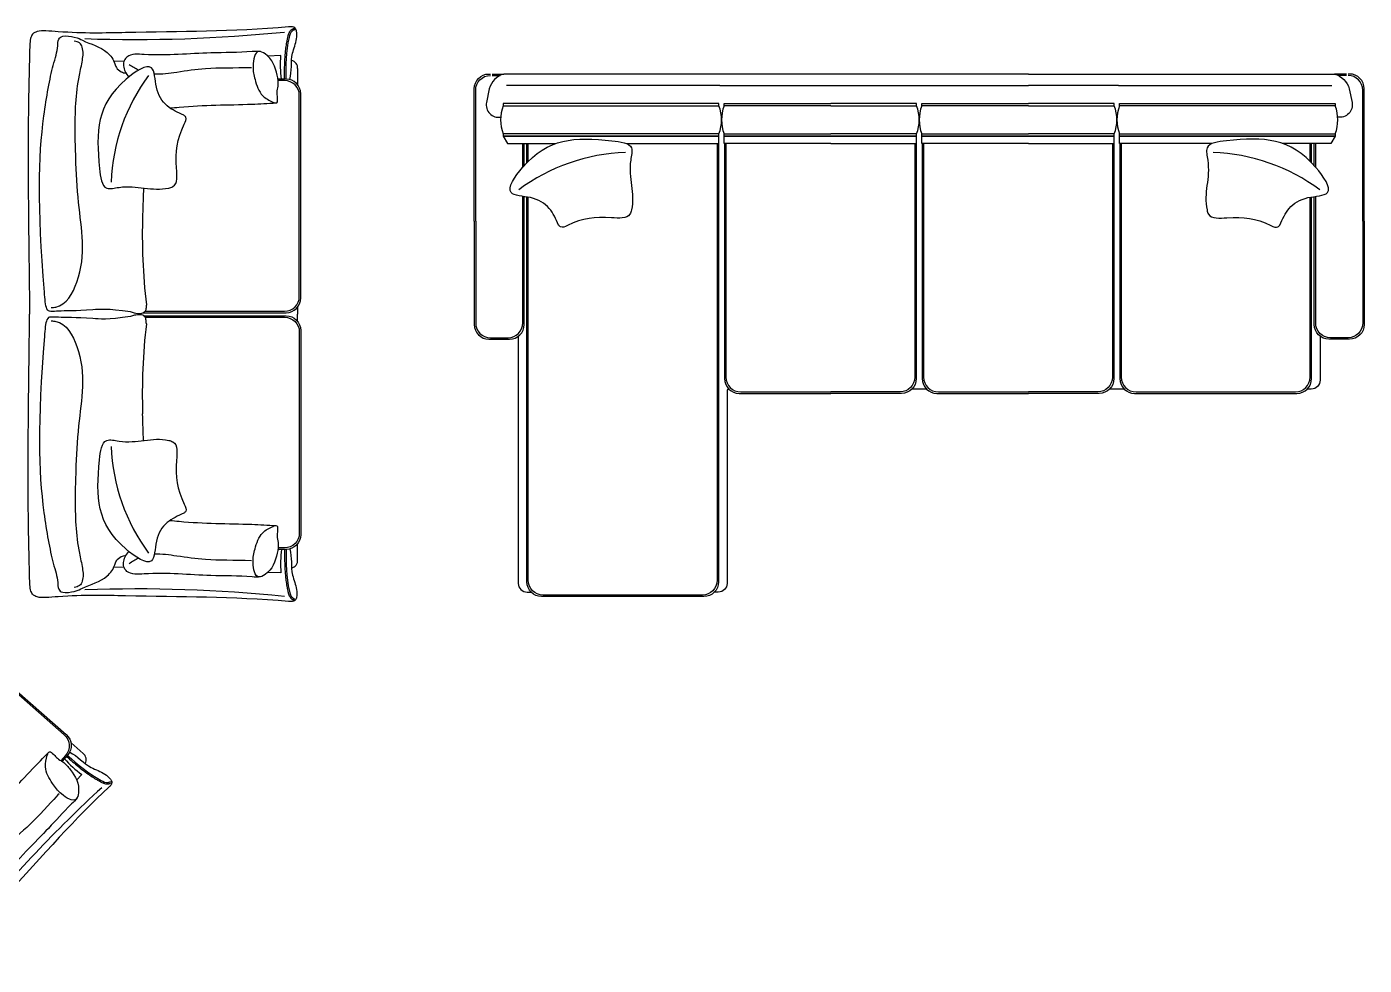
# Model space of a CAD drawing. Header units: millimetres. Extents: x -38686 to 870903, y -23218 to 232707.
# Drawn here: x 52457 to 56999, y 21320 to 24508 of the extents above; entities that cross this region are included whole.
import ezdxf

# ---------------------------------------------------------------- set-up
doc = ezdxf.new("R2010")
doc.units = ezdxf.units.MM
doc.header["$LTSCALE"] = 10
doc.layers.add('40 - Detail Outline', color=142, linetype='Continuous')

msp = doc.modelspace()

# ---------------------------------------------------------------- linework, layer by layer
at = {"layer": '40 - Detail Outline', "color": 0}
for p, q in [((53361.629, 24501.51), (53366.504, 24504.804)), ((53364.428, 24497.367), (53370.094, 24501.195)), ((53376.903, 24365.831), (53376.903, 24311.289)), ((54037.151, 24347.494), (54077.283, 24347.494)), ((56937.875, 24347.494), (56897.743, 24347.494)), ((54037.151, 24342.494), (54064.542, 24342.494)), ((54810.815, 24307.976), (54086.474, 24307.976)), ((54810.815, 24307.976), (55859.109, 24307.976)), ((56164.211, 24307.976), (55859.109, 24307.976)), ((56164.211, 24307.976), (56888.552, 24307.976)), ((56937.875, 24342.494), (56910.484, 24342.494)), ((53376.903, 23555.795), (53376.903, 23531.609)), ((53376.903, 23507.423), (53376.903, 23531.609)), ((55512.228, 23277.379), (55462.798, 23277.379)), ((56183.42, 23277.379), (56133.989, 23277.379)), ((53376.903, 22697.386), (53376.903, 22751.928)), ((53361.629, 22561.707), (53366.504, 22558.413)), ((53364.428, 22565.85), (53370.094, 22562.022)), ((52648.332, 22039.414), (52607.375, 22075.433)), ((52738.867, 21943.181), (52745.483, 21944.907)), ((52740.13, 21938.343), (52745.822, 21939.829))]:
    msp.add_line(p, q, dxfattribs=at)
at = {"layer": '40 - Detail Outline', "color": 252}
for p, q in [((52787.404, 24391.707), (52753.152, 24390.532)), ((53320.22, 24409.989), (53275.898, 24408.468)), ((52787.404, 22671.51), (52753.152, 22672.685)), ((53320.22, 22653.228), (53275.898, 22654.749)), ((52644.058, 21967.688), (52626.385, 21948.93))]:
    msp.add_line(p, q, dxfattribs=at)
at = {"layer": '40 - Detail Outline', "color": 0}
for points in [[(53976.4, 23847.615), (53976.4, 24297.494, -0.41421356), (54026.4, 24347.494), (54031.4, 24347.494)], [(55859.109, 24347.494), (54077.283, 24347.494, 0.25814287), (54027.283, 24297.494), (54017.937, 24250.886, 0.5290298), (54066.511, 24201.139, 0.3850498)], [(55859.109, 24347.494), (56897.743, 24347.494, -0.25814287), (56947.743, 24297.494), (56957.089, 24250.886, -0.5290298), (56908.515, 24201.139, -0.3850498)], [(56998.626, 23847.615), (56998.626, 24297.494, 0.41421356), (56948.626, 24347.494), (56943.626, 24347.494)], [(52853.849, 23536.676), (53337.582, 23536.679, 0.41421356), (53387.581, 23586.679), (53387.578, 24280.399, 0.41421356), (53337.578, 24330.399), (53309.974, 24330.399)], [(52858.972, 23541.676), (53332.582, 23541.679, 0.41421356), (53382.581, 23591.679), (53382.578, 24275.399, 0.41421356), (53332.578, 24325.399), (53310.546, 24325.399)], [(53981.4, 23847.615), (53981.4, 24292.494, -0.41421356), (54031.4, 24342.494)], [(56993.626, 23847.615), (56993.626, 24292.494, 0.41421356), (56943.626, 24342.494)], [(54806.251, 24111.199), (54806.251, 22622.735, -0.41421356), (54756.251, 22572.735), (54205.2, 22572.735, -0.41421356), (54155.2, 22622.735), (54155.2, 23929.84)], [(54801.251, 24111.199), (54801.251, 22627.735, -0.41421356), (54751.251, 22577.735), (54210.2, 22577.735, -0.41421356), (54160.2, 22627.735), (54160.2, 23929.011)], [(54826.392, 24111.199), (54826.392, 23312.735, 0.41421356), (54876.392, 23262.735), (55187.917, 23262.735)], [(54831.392, 24111.199), (54831.392, 23317.735, 0.41421356), (54881.392, 23267.735), (55187.917, 23267.735)], [(55477.443, 24111.199), (55477.443, 23312.735, -0.41421356), (55427.443, 23262.735), (55187.917, 23262.735)], [(55472.443, 24111.199), (55472.443, 23317.735, -0.41421356), (55422.443, 23267.735), (55187.917, 23267.735)], [(55497.583, 24111.199), (55497.583, 23312.735, 0.41421356), (55547.583, 23262.735), (55859.109, 23262.735)], [(55502.583, 24111.199), (55502.583, 23317.735, 0.41421356), (55552.583, 23267.735), (55859.109, 23267.735)], [(56148.634, 24111.199), (56148.634, 23312.735, -0.41421356), (56098.634, 23262.735), (55859.109, 23262.735)], [(56143.634, 24111.199), (56143.634, 23317.735, -0.41421356), (56093.634, 23267.735), (55859.109, 23267.735)], [(56168.775, 24111.199), (56168.775, 23312.735, 0.41421356), (56218.775, 23262.735), (56769.826, 23262.735, 0.41421356), (56819.826, 23312.735), (56819.826, 23929.84)], [(56173.775, 24111.199), (56173.775, 23317.735, 0.41421356), (56223.775, 23267.735), (56764.826, 23267.735, 0.41421356), (56814.826, 23317.735), (56814.826, 23929.011)], [(53976.4, 23847.615), (53976.4, 23496.856, 0.41421356), (54026.4, 23446.856), (54096.361, 23446.856, 0.41421356), (54146.361, 23496.856), (54146.361, 23931.144)], [(53981.4, 23847.615), (53981.4, 23501.856, 0.41421356), (54031.4, 23451.856), (54091.361, 23451.856, 0.41421356), (54141.361, 23501.856), (54141.361, 23931.846)], [(56998.626, 23847.615), (56998.626, 23496.856, -0.41421356), (56948.626, 23446.856), (56878.665, 23446.856, -0.41421356), (56828.665, 23496.856), (56828.665, 23931.144)], [(56993.626, 23847.615), (56993.626, 23501.856, -0.41421356), (56943.626, 23451.856), (56883.665, 23451.856, -0.41421356), (56833.665, 23501.856), (56833.665, 23931.846)], [(52853.849, 23526.542), (53337.582, 23526.539, -0.41421356), (53387.581, 23476.538), (53387.578, 22782.818, -0.41421356), (53337.578, 22732.818), (53309.974, 22732.818)], [(52858.972, 23521.542), (53332.582, 23521.539, -0.41421356), (53382.581, 23471.538), (53382.578, 22787.818, -0.41421356), (53332.578, 22737.818), (53310.546, 22737.818)], [(54126.147, 23456.697), (54126.147, 22617.502, 0.41421356), (54156.147, 22587.502), (54169.722, 22587.502)], [(56848.879, 23456.697), (56848.879, 23307.502, -0.41421356), (56818.879, 23277.502), (56805.304, 23277.502)], [(54841.037, 23277.379), (54840.304, 23277.379, 0.41421356), (54835.304, 23272.379), (54835.304, 22617.502, -0.41421356), (54805.304, 22587.502), (54791.729, 22587.502)], [(52419.982, 22247.793), (52584.173, 22103.396, -0.41421356), (52588.699, 22032.83), (52574.149, 22016.286)], [(52423.284, 22251.548), (52591.229, 22103.848, -0.41421356), (52595.755, 22033.283), (52577.526, 22012.554)]]:
    msp.add_lwpolyline(points, format="xyb", dxfattribs=at)
for points in [[(54074.887, 24239.238), (54807.612, 24239.238), (54807.612, 24247.494), (54074.887, 24247.494)], [(56900.139, 24239.238), (56167.414, 24239.238), (56167.414, 24247.494), (56900.139, 24247.494)], [(54074.887, 24135.905), (54807.612, 24135.905), (54807.612, 24144.162), (54074.887, 24144.162)], [(56900.139, 24135.905), (56167.414, 24135.905), (56167.414, 24144.162), (56900.139, 24144.162)]]:
    msp.add_lwpolyline(points, close=True, dxfattribs=at)
for points in [[(55187.917, 24239.238), (54825.031, 24239.238), (54825.031, 24247.494), (55187.917, 24247.494)], [(55187.917, 24239.238), (55478.804, 24239.238), (55478.804, 24247.494), (55187.917, 24247.494)], [(55859.109, 24239.238), (55496.222, 24239.238), (55496.222, 24247.494), (55859.109, 24247.494)], [(55859.109, 24239.238), (56149.995, 24239.238), (56149.995, 24247.494), (55859.109, 24247.494)], [(54494.098, 24111.199), (54807.612, 24111.199), (54807.612, 24135.905), (54074.887, 24135.905), (54089.498, 24111.199), (54252.654, 24111.199)], [(55187.917, 24135.905), (54825.031, 24135.905), (54825.031, 24144.162), (55187.917, 24144.162)], [(55187.917, 24111.199), (54825.031, 24111.199), (54825.031, 24135.905), (55187.917, 24135.905)], [(55187.917, 24135.905), (55478.804, 24135.905), (55478.804, 24144.162), (55187.917, 24144.162)], [(55187.917, 24111.199), (55478.804, 24111.199), (55478.804, 24135.905), (55187.917, 24135.905)], [(55859.109, 24135.905), (55496.222, 24135.905), (55496.222, 24144.162), (55859.109, 24144.162)], [(55859.109, 24111.199), (55496.222, 24111.199), (55496.222, 24135.905), (55859.109, 24135.905)], [(55859.109, 24135.905), (56149.995, 24135.905), (56149.995, 24144.162), (55859.109, 24144.162)], [(55859.109, 24111.199), (56149.995, 24111.199), (56149.995, 24135.905), (55859.109, 24135.905)], [(56480.928, 24111.199), (56167.414, 24111.199), (56167.414, 24135.905), (56900.139, 24135.905), (56885.528, 24111.199), (56722.372, 24111.199)], [(54141.361, 24031.054), (54141.361, 24111.199)], [(54146.361, 24036.675), (54146.361, 24111.199)], [(54155.2, 24046.104), (54155.2, 24111.199)], [(54160.2, 24051.153), (54160.2, 24111.199)], [(56814.826, 24051.153), (56814.826, 24111.199)], [(56819.826, 24046.104), (56819.826, 24111.199)], [(56828.665, 24036.675), (56828.665, 24111.199)], [(56833.665, 24031.054), (56833.665, 24111.199)]]:
    msp.add_lwpolyline(points, dxfattribs=at)
at = {"layer": '40 - Detail Outline', "color": 252}
for centre, radius, start, end in [((52826.179, 29494.413), 5029.653, 268.043748, 275.769385), ((53387.799, 23958.436), 644.126, 143.370988, 178.026266), ((54511.979, 23437.273), 644.126, 91.974088, 126.629366), ((56463.047, 23437.273), 644.126, 53.370634, 88.025912), ((53387.799, 23104.781), 644.126, 181.973734, 216.629012), ((52826.179, 17568.804), 5029.653, 84.230615, 91.956252), ((55673.885, 18689.982), 4384.96, 132.491049, 140.765375)]:
    msp.add_arc(centre, radius, start, end, dxfattribs=at)
at = {"layer": '40 - Detail Outline', "color": 0}
for centre, radius, start, end in [((53352.016, 24368.469), 25.027, 353.950067, 80.217891), ((54200.272, 24191.7), 134.094, 159.236306, 200.763694), ((54682.227, 24191.7), 134.094, 339.236306, 20.763694), ((54950.416, 24191.7), 134.094, 159.236306, 200.763694), ((55353.419, 24191.7), 134.094, 339.236306, 20.763694), ((55621.607, 24191.7), 134.094, 159.236306, 200.763694), ((56024.61, 24191.7), 134.094, 339.236306, 20.763694), ((56292.799, 24191.7), 134.094, 159.236306, 200.763694), ((56774.754, 24191.7), 134.094, 339.236306, 20.763694), ((54893.143, 23800.575), 2043.687, 178.052499, 186.647356), ((54893.143, 23262.642), 2043.687, 173.352644, 181.947501), ((53352.016, 22694.749), 25.027, 279.782109, 6.049933), ((52633.877, 22018.984), 25.027, 328.452464, 54.720289)]:
    msp.add_arc(centre, radius, start, end, dxfattribs=at)
for points, knots in [([(53350.359, 24328.741), (53358.574, 24358.262), (53349.564, 24403.801), (53374.83, 24459.358), (53374.355, 24486.215), (53371.828, 24498.892), (53367.805, 24505.021), (53357.975, 24508.362), (53157.447, 24490.615), (52916.747, 24492.627), (52640.972, 24484.284), (52522.818, 24494.627), (52495.847, 24494.478), (52475.565, 24484.612), (52468.612, 24465.465), (52457.87, 24201.012), (52462.451, 23875.787), (52466.903, 23531.609)], [16.54242536, 16.54242536, 16.54242536, 16.54242536, 107.88273848, 157.06381149, 183.48151118, 187.76292973, 195.76613973, 204.03350928, 217.44048066, 796.33644856, 1009.31858772, 1043.23657009, 1071.76772689, 1089.60250177, 1106.36179511, 1129.45601406, 1929.94499701, 1929.94499701, 1929.94499701, 1929.94499701]), ([(53332.578, 24330.385), (53332.565, 24334.862), (53332.552, 24339.343), (53332.545, 24352.807), (53332.583, 24361.813), (53333.083, 24388.994), (53333.932, 24407.336), (53336.355, 24429.384), (53336.754, 24432.687), (53338.073, 24442.636), (53339.117, 24449.324), (53340.732, 24458.131), (53341.127, 24460.192), (53341.916, 24464.133), (53342.306, 24466.011), (53343.055, 24469.479), (53343.408, 24471.067), (53344.001, 24473.649), (53344.232, 24474.643), (53344.72, 24476.653), (53344.975, 24477.666), (53345.795, 24480.709), (53346.413, 24482.746), (53347.911, 24486.756), (53348.791, 24488.731), (53350.788, 24492.209), (53351.845, 24493.738), (53353.585, 24495.722), (53354.111, 24496.269), (53355.107, 24497.21), (53355.567, 24497.611), (53356.39, 24498.273), (53356.746, 24498.542), (53357.452, 24499.046), (53357.806, 24499.285), (53358.859, 24499.967), (53359.554, 24500.378), (53360.851, 24501.113), (53361.456, 24501.442), (53362.036, 24501.758)], [0, 0, 0, 0, 13.82298301, 13.82298301, 41.46894903, 41.46894903, 96.76088107, 96.76088107, 106.45785087, 106.45785087, 125.85179046, 125.85179046, 131.75640978, 131.75640978, 137.10652716, 137.10652716, 141.60904693, 141.60904693, 144.40547174, 144.40547174, 147.20189656, 147.20189656, 152.79474618, 152.79474618, 158.38759581, 158.38759581, 163.07751435, 163.07751435, 164.94525545, 164.94525545, 166.42254909, 166.42254909, 167.48365469, 167.48365469, 168.54476029, 168.54476029, 170.66697149, 170.66697149, 172.61922639, 172.61922639, 172.61922639, 172.61922639]), ([(52808.974, 23539.526), (52729.936, 23550.806), (52633.368, 23541.239), (52575.211, 23544.102), (52542.359, 23539.955), (52521.884, 23544.355), (52493.686, 23895.439), (52496.986, 24126.103), (52541.638, 24366.687), (52563.072, 24429.281), (52562.525, 24463.653), (52577.48, 24480.284), (52626.564, 24472.994), (52665.323, 24450.833), (52722.636, 24437.042), (52754.104, 24393.243), (52761.132, 24366.454), (52776.189, 24354.255), (52788.516, 24351.024), (52794.16, 24350.347)], [197.62636008, 197.62636008, 197.62636008, 197.62636008, 220.10142947, 280.85448114, 305.29222271, 319.04982672, 338.25037549, 596.04542104, 707.87162676, 770.71017479, 793.36783584, 808.20576372, 829.39482583, 853.97807173, 947.20706059, 993.76756886, 1007.35982397, 1029.28136395, 1046.8204212, 1046.8204212, 1046.8204212, 1046.8204212]), ([(53250.504, 24423.881), (53241.167, 24425.258), (53184.743, 24420.091), (53050.98, 24421.524), (52918.84, 24407.077), (52807.259, 24417.658), (52781.841, 24388.26), (52786.982, 24358.937), (52798.86, 24343.13), (52803.829, 24337.356)], [0, 0, 0, 0, 28.33000693, 166.95478543, 394.08349071, 452.8816253, 466.67888045, 504.96523529, 527.83525504, 527.83525504, 527.83525504, 527.83525504]), ([(53220.773, 24368.981), (53159.308, 24366.995), (53078.29, 24369.535), (52975.29, 24354.519), (52915.188, 24345.576), (52890.312, 24346.832)], [0, 0, 0, 0, 143.66334257, 241.62064722, 316.59857769, 316.59857769, 316.59857769, 316.59857769]), ([(52943.359, 24232.127), (52953.602, 24232.957), (53050.011, 24243.241), (53166.097, 24241.667), (53276.18, 24247.8), (53303.543, 24249.324)], [730.05948639, 730.05948639, 730.05948639, 730.05948639, 759.62268473, 1007.42968048, 1089.4025287, 1089.4025287, 1089.4025287, 1089.4025287]), ([(53350.359, 22734.477), (53358.574, 22704.955), (53349.564, 22659.416), (53374.83, 22603.859), (53374.355, 22577.002), (53371.828, 22564.325), (53367.805, 22558.197), (53357.975, 22554.855), (53157.447, 22572.603), (52916.747, 22570.59), (52640.972, 22578.934), (52522.818, 22568.59), (52495.847, 22568.74), (52475.565, 22578.606), (52468.612, 22597.753), (52457.87, 22862.205), (52462.451, 23187.431), (52466.903, 23531.609)], [16.54242536, 16.54242536, 16.54242536, 16.54242536, 107.88273848, 157.06381149, 183.48151118, 187.76292973, 195.76613973, 204.03350928, 217.44048066, 796.33644856, 1009.31858772, 1043.23657009, 1071.76772689, 1089.60250177, 1106.36179511, 1129.45601406, 1929.94499701, 1929.94499701, 1929.94499701, 1929.94499701]), ([(52808.974, 23523.691), (52729.936, 23512.411), (52633.368, 23521.979), (52575.211, 23519.115), (52542.359, 23523.262), (52521.884, 23518.862), (52493.686, 23167.778), (52496.986, 22937.114), (52541.638, 22696.53), (52563.072, 22633.936), (52562.525, 22599.565), (52577.48, 22582.933), (52626.564, 22590.223), (52665.323, 22612.385), (52722.636, 22626.176), (52754.104, 22669.975), (52761.132, 22696.764), (52776.189, 22708.962), (52788.516, 22712.193), (52794.16, 22712.871)], [197.62636008, 197.62636008, 197.62636008, 197.62636008, 220.10142947, 280.85448114, 305.29222271, 319.04982672, 338.25037549, 596.04542104, 707.87162676, 770.71017479, 793.36783584, 808.20576372, 829.39482583, 853.97807173, 947.20706059, 993.76756886, 1007.35982397, 1029.28136395, 1046.8204212, 1046.8204212, 1046.8204212, 1046.8204212]), ([(52943.359, 22831.09), (52953.602, 22830.26), (53050.011, 22819.976), (53166.097, 22821.55), (53276.18, 22815.417), (53303.543, 22813.893)], [730.05948639, 730.05948639, 730.05948639, 730.05948639, 759.62268473, 1007.42968048, 1089.4025287, 1089.4025287, 1089.4025287, 1089.4025287]), ([(53250.504, 22639.336), (53241.167, 22637.959), (53184.743, 22643.127), (53050.98, 22641.693), (52918.84, 22656.14), (52807.259, 22645.56), (52781.841, 22674.957), (52786.982, 22704.28), (52798.86, 22720.088), (52803.829, 22725.862)], [0, 0, 0, 0, 28.33000693, 166.95478543, 394.08349071, 452.8816253, 466.67888045, 504.96523529, 527.83525504, 527.83525504, 527.83525504, 527.83525504]), ([(53220.773, 22694.237), (53159.308, 22696.222), (53078.29, 22693.682), (52975.29, 22708.698), (52915.188, 22717.642), (52890.312, 22716.386)], [0, 0, 0, 0, 143.66334257, 241.62064722, 316.59857769, 316.59857769, 316.59857769, 316.59857769]), ([(53332.578, 22732.833), (53332.565, 22728.356), (53332.552, 22723.875), (53332.545, 22710.41), (53332.583, 22701.405), (53333.083, 22674.223), (53333.932, 22655.882), (53336.355, 22633.833), (53336.754, 22630.53), (53338.073, 22620.581), (53339.117, 22613.893), (53340.732, 22605.087), (53341.127, 22603.025), (53341.916, 22599.085), (53342.306, 22597.207), (53343.055, 22593.738), (53343.408, 22592.15), (53344.001, 22589.569), (53344.232, 22588.574), (53344.72, 22586.564), (53344.975, 22585.552), (53345.795, 22582.508), (53346.413, 22580.471), (53347.911, 22576.461), (53348.791, 22574.487), (53350.788, 22571.008), (53351.845, 22569.479), (53353.585, 22567.495), (53354.111, 22566.948), (53355.107, 22566.008), (53355.567, 22565.606), (53356.39, 22564.945), (53356.746, 22564.676), (53357.452, 22564.171), (53357.806, 22563.932), (53358.859, 22563.25), (53359.554, 22562.84), (53360.851, 22562.104), (53361.456, 22561.775), (53362.036, 22561.459)], [0, 0, 0, 0, 13.82298301, 13.82298301, 41.46894903, 41.46894903, 96.76088107, 96.76088107, 106.45785087, 106.45785087, 125.85179046, 125.85179046, 131.75640978, 131.75640978, 137.10652716, 137.10652716, 141.60904693, 141.60904693, 144.40547174, 144.40547174, 147.20189656, 147.20189656, 152.79474618, 152.79474618, 158.38759581, 158.38759581, 163.07751435, 163.07751435, 164.94525545, 164.94525545, 166.42254909, 166.42254909, 167.48365469, 167.48365469, 168.54476029, 168.54476029, 170.66697149, 170.66697149, 172.61922639, 172.61922639, 172.61922639, 172.61922639]), ([(52602.95, 22043.975), (52630.544, 22030.649), (52658.79, 21993.809), (52717.194, 21976.093), (52737.048, 21958), (52744.899, 21947.731), (52746.844, 21940.663), (52742.862, 21931.074), (52630.128, 21829.76), (52469.381, 21643.929), (52280.997, 21442.353), (52210.736, 21346.798), (52192.812, 21326.644), (52172.01, 21317.929), (52153.04, 21325.352), (52041.981, 21415.298), (51923.868, 21517.396), (51841.798, 21590.346)], [16.54242536, 16.54242536, 16.54242536, 16.54242536, 107.88273848, 157.06381149, 183.48151118, 187.76292973, 195.76613973, 204.03350928, 217.44048066, 796.33644856, 1009.31858772, 1043.23657009, 1071.76772689, 1089.60250177, 1106.36179511, 1129.45601406, 1543.36233132, 1543.36233132, 1543.36233132, 1543.36233132]), ([(52294.369, 21799.975), (52301.756, 21807.118), (52389.663, 21891.503), (52435.425, 21945.923), (52512.728, 22024.537), (52531.943, 22044.078)], [730.05948639, 730.05948639, 730.05948639, 730.05948639, 759.62268473, 1007.42968048, 1089.4025287, 1089.4025287, 1089.4025287, 1089.4025287]), ([(52592.443, 22029.538), (52595.796, 22026.572), (52599.152, 22023.603), (52609.258, 22014.705), (52616.046, 22008.787), (52636.787, 21991.212), (52651.121, 21979.737), (52669.278, 21966.995), (52672.021, 21965.114), (52680.364, 21959.534), (52686.075, 21955.901), (52693.755, 21951.299), (52695.564, 21950.234), (52699.043, 21948.224), (52700.712, 21947.277), (52703.81, 21945.549), (52705.237, 21944.765), (52707.566, 21943.505), (52708.466, 21943.022), (52710.297, 21942.061), (52711.226, 21941.584), (52714.053, 21940.19), (52715.991, 21939.309), (52719.991, 21937.785), (52722.055, 21937.142), (52725.986, 21936.345), (52727.832, 21936.129), (52730.471, 21936.125), (52731.229, 21936.159), (52732.593, 21936.286), (52733.198, 21936.366), (52734.239, 21936.547), (52734.676, 21936.637), (52735.521, 21936.834), (52735.934, 21936.941), (52737.142, 21937.282), (52737.909, 21937.533), (52739.318, 21938.021), (52739.964, 21938.258), (52740.585, 21938.485)], [0, 0, 0, 0, 13.82298301, 13.82298301, 41.46894903, 41.46894903, 96.76088107, 96.76088107, 106.45785087, 106.45785087, 125.85179046, 125.85179046, 131.75640978, 131.75640978, 137.10652716, 137.10652716, 141.60904693, 141.60904693, 144.40547174, 144.40547174, 147.20189656, 147.20189656, 152.79474618, 152.79474618, 158.38759581, 158.38759581, 163.07751435, 163.07751435, 164.94525545, 164.94525545, 166.42254909, 166.42254909, 167.48365469, 167.48365469, 168.54476029, 168.54476029, 170.66697149, 170.66697149, 172.61922639, 172.61922639, 172.61922639, 172.61922639]), ([(52567.135, 21902.904), (52558.073, 21895.606), (52506.477, 21833.09), (52407.362, 21743.126), (52360.955, 21703.9), (52345.47, 21684.391)], [0, 0, 0, 0, 143.66334257, 241.62064722, 316.59857769, 316.59857769, 316.59857769, 316.59857769]), ([(52627.995, 21888.974), (52622.863, 21881.053), (52581.721, 21842.096), (52524.179, 21774.495), (52409.55, 21666.027), (52343.808, 21575.252), (52304.947, 21575.578), (52286.323, 21598.803), (52282.296, 21618.162), (52281.242, 21625.707)], [0, 0, 0, 0, 28.33000693, 166.95478543, 394.08349071, 452.8816253, 466.67888045, 504.96523529, 527.83525504, 527.83525504, 527.83525504, 527.83525504])]:
    msp.add_open_spline(points, degree=3, knots=knots, dxfattribs=at)
for points in [[(53337.578, 24330.399), (53348.774, 24472.094), (53359.513, 24494.362), (53364.428, 24497.367)], [(52540.475, 23554.161), (52555.614, 23555.844), (52627.404, 23640.957), (52633.051, 23910.636), (52623.55, 24064.237), (52621.452, 24151.243), (52635.799, 24343.21), (52646.101, 24394.594), (52645.26, 24438.363), (52636.009, 24453.514), (52618.346, 24459.406)], [(53292.301, 24252.249), (53258.476, 24273.722), (53232.112, 24328.882), (53225.361, 24375.576), (53245.133, 24424.132), (53266.22, 24416.215), (53307.416, 24343.07), (53310.253, 24306.691), (53307.07, 24284.875), (53308.48, 24267.214), (53305.963, 24250.004), (53292.301, 24252.249)], [(52863.195, 23564.002), (52861.928, 23549.415), (52857.151, 23539.28), (52843.018, 23533.428), (52823.156, 23535.336), (52808.974, 23539.526)], [(52863.195, 23499.216), (52861.928, 23513.802), (52857.151, 23523.937), (52843.018, 23529.789), (52823.156, 23527.881), (52808.974, 23523.691)], [(52540.475, 23509.056), (52555.614, 23507.373), (52627.404, 23422.26), (52633.051, 23152.581), (52623.55, 22998.98), (52621.452, 22911.975), (52635.799, 22720.007), (52646.101, 22668.624), (52645.26, 22624.854), (52636.009, 22609.703), (52618.346, 22603.811)], [(53292.301, 22810.968), (53258.476, 22789.495), (53232.112, 22734.335), (53225.361, 22687.642), (53245.133, 22639.085), (53266.22, 22647.002), (53307.416, 22720.147), (53310.253, 22756.527), (53307.07, 22778.343), (53308.48, 22796.004), (53305.963, 22813.214), (53292.301, 22810.968)], [(53337.578, 22732.818), (53348.774, 22591.123), (53359.513, 22568.856), (53364.428, 22565.85)], [(52526.715, 22033.704), (52520.502, 21994.124), (52544.512, 21937.899), (52575.118, 21901.994), (52624.637, 21884.775), (52632.617, 21905.838), (52604.896, 21985.077), (52579.452, 22011.232), (52560.968, 22023.249), (52548.637, 22035.971), (52534.052, 22045.447), (52526.715, 22033.704)], [(52595.756, 22033.283), (52709.552, 21948.116), (52733.364, 21941.475), (52738.867, 21943.181)]]:
    msp.add_spline(points, degree=3, dxfattribs=at)
at = {"layer": '40 - Detail Outline', "color": 252}
for points in [[(53322.274, 24330.399), (53318.209, 24356.706), (53318.132, 24383.013), (53320.22, 24409.989)], [(53322.274, 22732.818), (53318.209, 22706.511), (53318.132, 22680.205), (53320.22, 22653.228)], [(52585.649, 22021.79), (52602.719, 22001.365), (52622.422, 21983.935), (52644.058, 21967.688)]]:
    msp.add_open_spline(points, degree=3, dxfattribs=at)
for points in [[(52990.453, 24207.324), (52934.197, 24239.146), (52897.507, 24302.79), (52880.386, 24368.882), (52794.778, 24329.716), (52704.281, 24026.182), (52728.74, 23960.09), (52770.321, 23962.538), (52939.09, 23960.091), (52953.473, 23965.067), (52965.505, 24027.68), (52991.973, 24176.989), (52996.786, 24201.071), (52990.459, 24207.325)], [(54263.088, 23834.617), (54231.266, 23890.873), (54167.622, 23927.562), (54101.53, 23944.683), (54140.696, 24030.291), (54444.229, 24120.79), (54510.321, 24096.331), (54507.873, 24054.75), (54510.321, 23885.981), (54505.346, 23871.598), (54442.732, 23859.566), (54293.424, 23833.097), (54269.342, 23828.284), (54263.088, 23834.611)], [(56711.938, 23834.617), (56743.76, 23890.873), (56807.404, 23927.562), (56873.496, 23944.683), (56834.33, 24030.291), (56530.797, 24120.79), (56464.705, 24096.331), (56467.153, 24054.75), (56464.705, 23885.981), (56469.68, 23871.598), (56532.294, 23859.566), (56681.602, 23833.097), (56705.684, 23828.284), (56711.938, 23834.611)], [(52990.453, 22855.893), (52934.197, 22824.071), (52897.507, 22760.428), (52880.386, 22694.336), (52794.778, 22733.502), (52704.281, 23037.036), (52728.74, 23103.127), (52770.321, 23100.679), (52939.09, 23103.126), (52953.473, 23098.151), (52965.505, 23035.537), (52991.973, 22886.228), (52996.786, 22862.146), (52990.459, 22855.893)]]:
    msp.add_spline(points, degree=3, dxfattribs=at)
at = {"layer": '40 - Detail Outline', "color": 0}
for points in [[(52836.38, 24360.632), (52825.543, 24365.994), (52815.034, 24372.547), (52804.524, 24379.1)], [(52853.279, 23960.418), (52852.38, 23932.84), (52851.498, 23902.794), (52850.636, 23870.027)], [(52853.279, 23102.8), (52852.38, 23130.377), (52851.498, 23160.423), (52850.636, 23193.19)], [(52836.38, 22702.586), (52825.543, 22697.224), (52815.034, 22690.67), (52804.524, 22684.117)]]:
    msp.add_open_spline(points, degree=3, dxfattribs=at)

doc.saveas('drawing.dxf')
